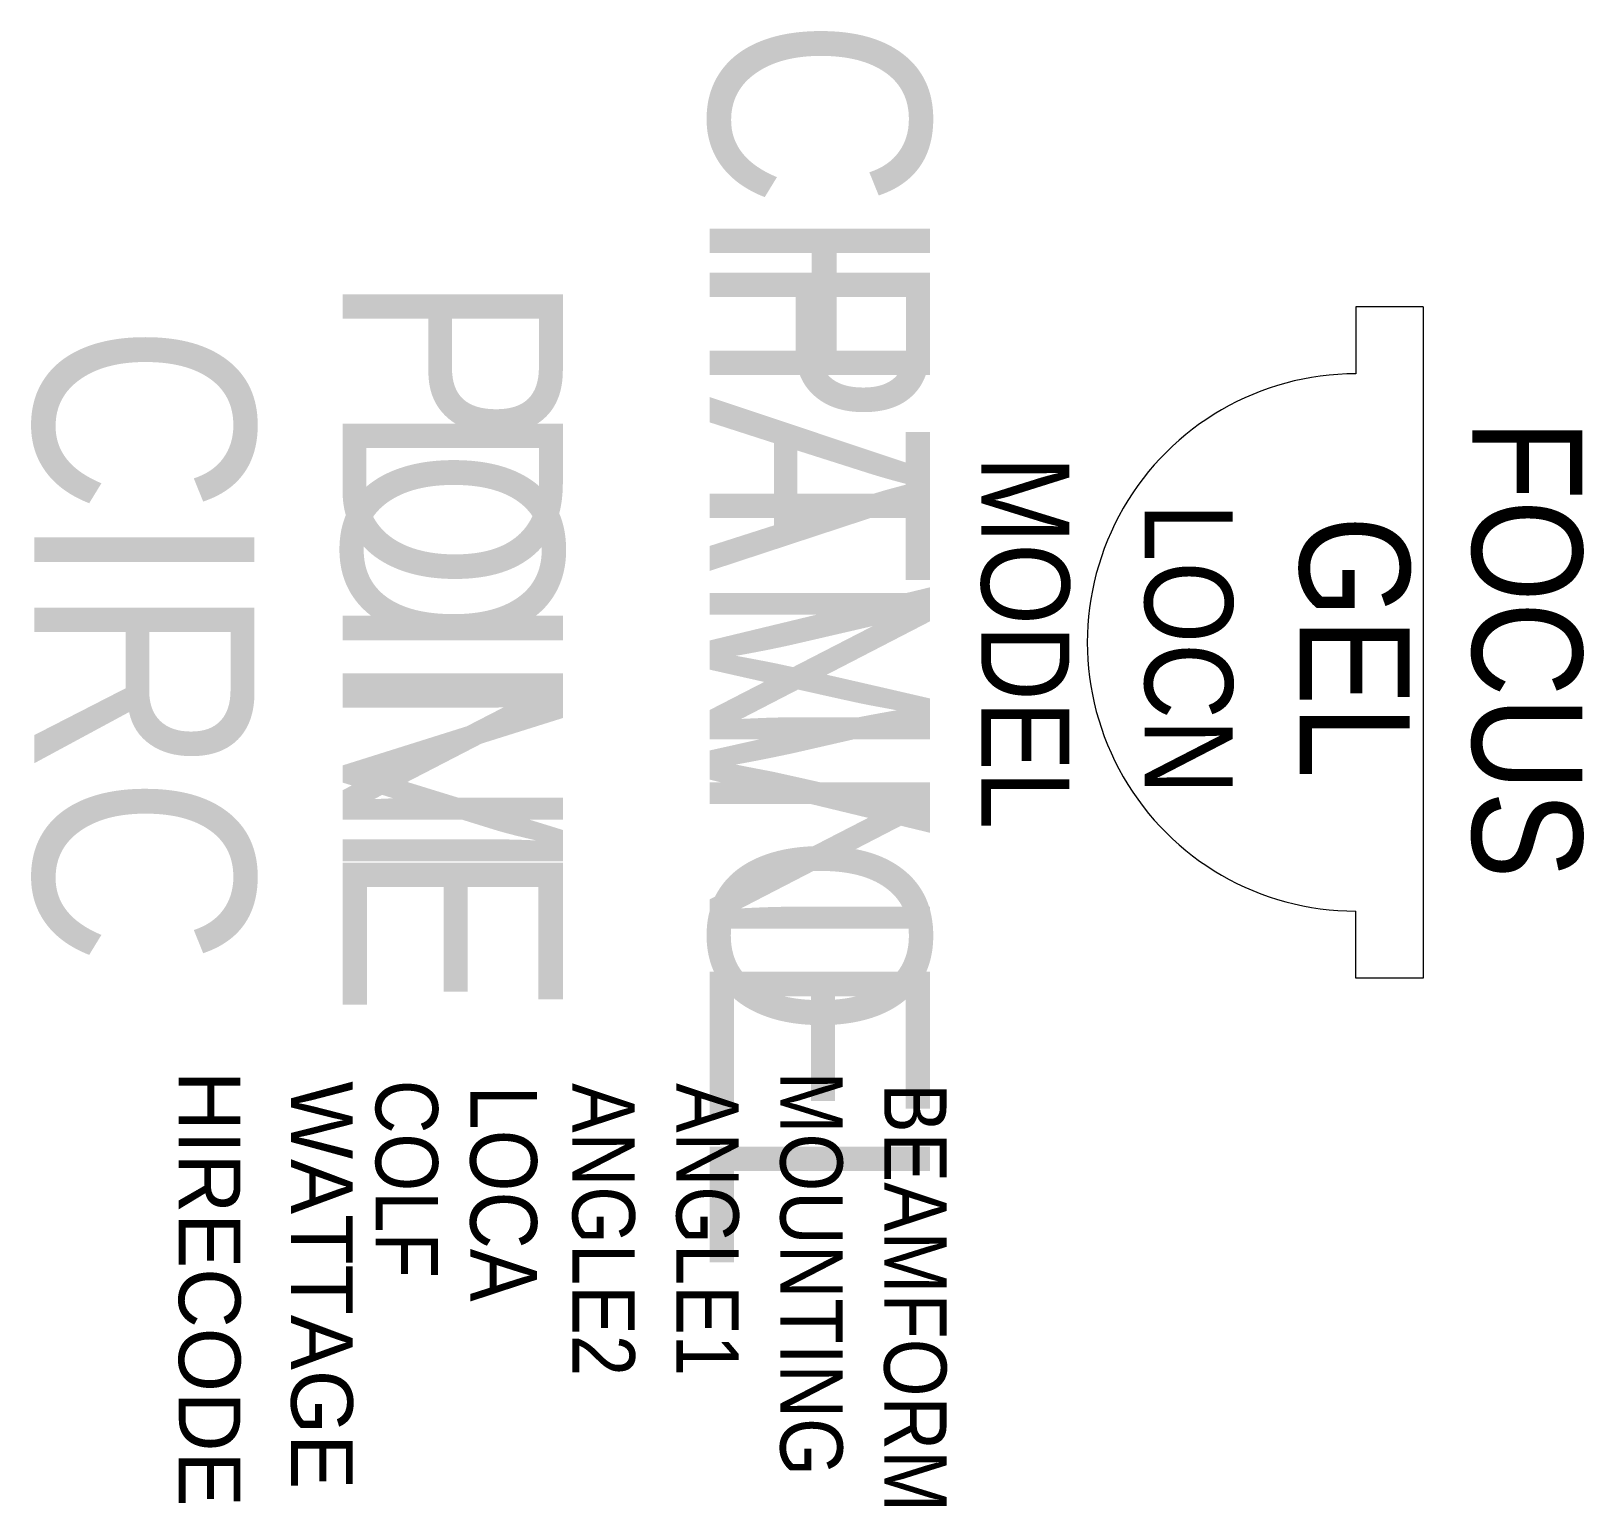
# Model space of a CAD drawing. Extents: x 5742 to 6447, y 931 to 1601.
import ezdxf
from ezdxf.enums import TextEntityAlignment as Align

# ---------------------------------------------------------------- set-up
doc = ezdxf.new("R2010")
doc.units = 0
doc.header["$MEASUREMENT"] = 0
doc.layers.get('0').update_dxf_attribs({"linetype": 'CONTINUOUS'})
for name, color, linetype in [('CHANNEL', 3, 'CONTINUOUS'), ('CIRC', 6, 'CONTINUOUS'), ('DIMMER', 4, 'CONTINUOUS'), ('FOCUS', 30, 'CONTINUOUS'), ('GEL', 1, 'CONTINUOUS'), ('LANTERNS', 4, 'CONTINUOUS'), ('LOCATION', 7, 'CONTINUOUS'), ('MODEL', 6, 'CONTINUOUS'), ('PATCH', 5, 'CONTINUOUS'), ('PATCH2', 5, 'CONTINUOUS')]:
    doc.layers.add(name, color=color, linetype=linetype)

msp = doc.modelspace()

# ---------------------------------------------------------------- linework, layer by layer
for p, q in [((6343.9, 1475.52), (6343.9, 1445.04)), ((6374.38, 1475.52), (6343.9, 1475.52)), ((6374.38, 1475.52), (6374.38, 1170.72)), ((6343.9, 1170.72), (6343.9, 1201.2)), ((6374.38, 1170.72), (6343.9, 1170.72))]:
    msp.add_line(p, q)
msp.add_arc((6343.9, 1323.12), 121.92, 89.99995, 270.00005)
msp.add_point((6343.9, 1323.12))

# ---------------------------------------------------------------- texts
at = {"layer": 'CHANNEL', "width": 0.89}
msp.add_attdef('CHANNEL', text='', height=100, rotation=270, dxfattribs=at).set_placement((6050.57, 1322.27), align=Align.CENTER)
at = {"layer": 'CIRC', "width": 0.89}
msp.add_attdef('CIRC', text='', height=100, rotation=270, dxfattribs=at).set_placement((5743.9, 1322.27), align=Align.CENTER)
at = {"layer": 'DIMMER', "width": 0.89}
msp.add_attdef('DIM', text='', height=100, rotation=270, dxfattribs=at).set_placement((5883.9, 1323.12), align=Align.CENTER)
at = {"layer": 'FOCUS', "color": 30, "width": 0.89}
msp.add_attdef('FOCUS', text='', height=50, rotation=270, dxfattribs=at).set_placement((6396.7, 1320.08), align=Align.CENTER)
at = {"layer": 'GEL', "width": 0.89}
msp.add_attdef('GEL', text='', height=50, rotation=270, dxfattribs=at).set_placement((6318.39, 1321.04), align=Align.CENTER)
at = {"layer": 'LANTERNS', "color": 0, "flags": 1}
for tag, p, s in [('HIRECODE', (5809.56, 1128.62), ''), ('WATTAGE', (5860.55, 1124.03), '500')]:
    msp.add_attdef(tag, p, s, height=28, rotation=270, dxfattribs=at)
at = {"layer": 'LANTERNS', "color": 0, "width": 0.89, "flags": 1}
for tag, p, s, height in [('COLF', (5898.91, 1124.62), 'N', 28.3), ('ANGLE2', (5988.26, 1123.14), '180', 28.305), ('ANGLE1', (6035.43, 1123.14), '0', 28.3), ('MOUNTING', (6082.6, 1128.34), 'STANDARD HOOK CLAMP', 28.3047), ('LOCA', (5941.87, 1122.03), '', 30.26), ('BEAMFORM', (6129.78, 1123.14), 'C', 28.3)]:
    msp.add_attdef(tag, p, s, height=height, rotation=270, dxfattribs=at)
at = {"layer": 'LOCATION', "width": 0.89}
msp.add_attdef('LOCN', text='', height=40, rotation=270, dxfattribs=at).set_placement((6248.05, 1320.19), align=Align.CENTER)
at = {"layer": 'MODEL', "width": 0.89}
msp.add_attdef('MODEL', text='12" SCOOP', height=40, rotation=270, dxfattribs=at).set_placement((6193.9, 1323.12), align=Align.MIDDLE)
at = {"layer": 'PATCH', "width": 0.89}
msp.add_attdef('PONE', text='', height=100, rotation=270, dxfattribs=at).set_placement((5883.9, 1322.27), align=Align.CENTER)
at = {"layer": 'PATCH2', "width": 0.89}
msp.add_attdef('PTWO', text='', height=100, rotation=270, dxfattribs=at).set_placement((6050.57, 1322.27), align=Align.CENTER)

doc.saveas('drawing.dxf')
